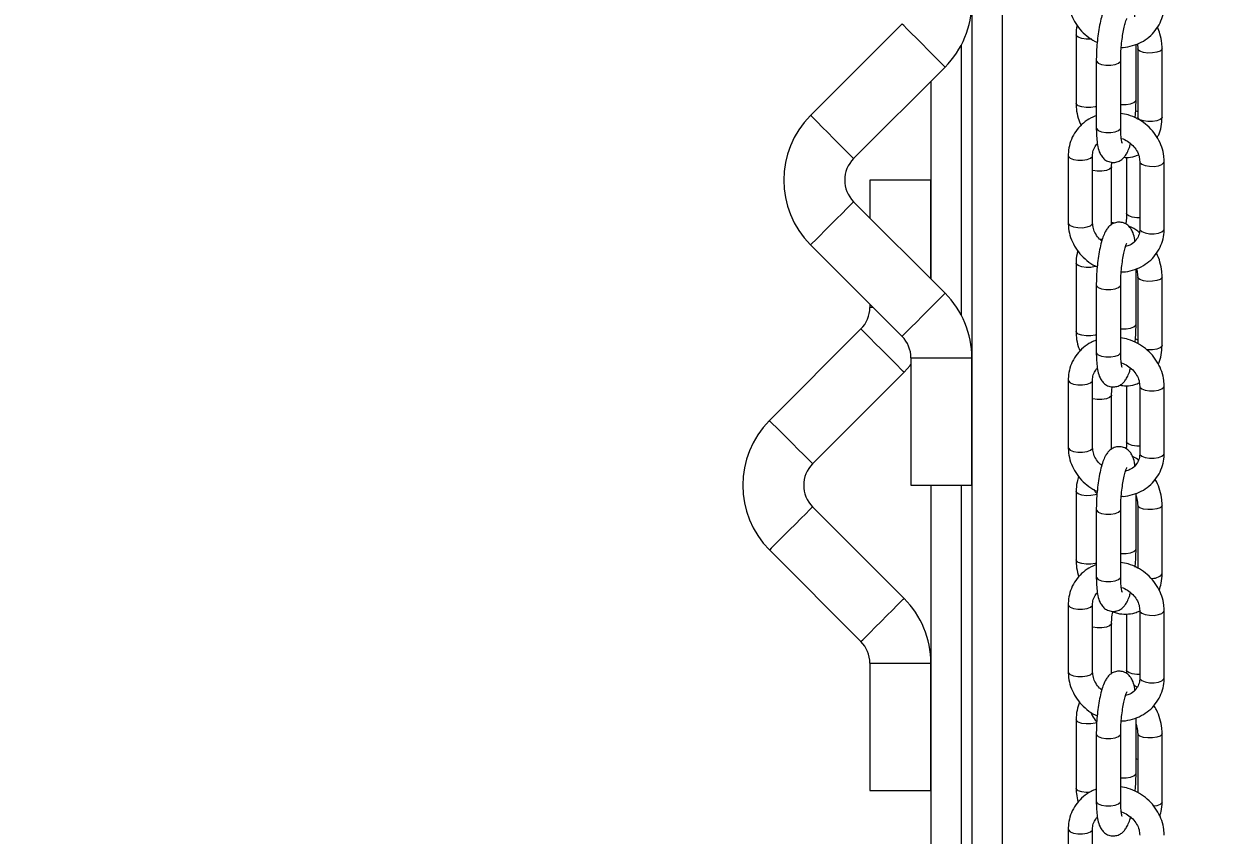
# Model space of a CAD drawing. Header units: millimetres. Extents: x -9110 to 8278, y -6387 to 5914.
# Drawn here: x -2328.6 to -2133, y -53.4 to 79.6 of the extents above; entities that cross this region are included whole.
import ezdxf

# ---------------------------------------------------------------- set-up
doc = ezdxf.new("R2010")
doc.units = ezdxf.units.MM
for name, color, linetype in [('DIKOM_ОБЪЕКТ', 7, 'Continuous'), ('DIKOM_РАЗМЕР_ЗОНА', 7, 'Continuous'), ('DIKOM_РАЗМЕР_ОБЪЕКТА', 7, 'Continuous')]:
    doc.layers.add(name, color=color, linetype=linetype)
doc.styles.add('style1', font='arial.ttf', dxfattribs={"width": 0.8})
doc.dimstyles.new('1-50', dxfattribs={"dimtxt": 300, "dimasz": 200, "dimexe": 100, "dimexo": 0, "dimgap": 100, "dimtad": 1, "dimtxsty": 'style1', "dimcen": 200, "dimclrd": 7, "dimclre": 7, "dimclrt": 7, "dimadec": 1, "dimazin": 2, "dimtfac": 1, "dimtmove": 0, "dimatfit": 2, "dimfxl": 0, "dimlwd": 25, "dimlwe": 18, "dimarcsym": 0})

# ---------------------------------------------------------------- blocks, each defined once
blk = doc.blocks.new('*D9')
at = {"layer": 'Defpoints', "color": 0, "transparency": 16777216}
for p in [(-2194.75, 3914.39), (-7206.95, -3406.45), (-367.75, -3406.45)]:
    blk.add_point(p, dxfattribs=at)
at = {"layer": 'DIKOM_РАЗМЕР_ОБЪЕКТА', "color": 7, "lineweight": 18, "transparency": 16777216}
for p, q in [((-2194.75, 3914.39), (-7306.95, 3914.39)), ((-367.75, -3406.45), (-7306.95, -3406.45))]:
    blk.add_line(p, q, dxfattribs=at)
at = {"layer": 'DIKOM_РАЗМЕР_ОБЪЕКТА', "color": 7, "lineweight": 25, "transparency": 16777216}
blk.add_line((-7206.95, 3714.39), (-7206.95, -3206.45), dxfattribs=at)
at = {"layer": 'DIKOM_РАЗМЕР_ОБЪЕКТА', "color": 7, "transparency": 16777216}
for points in [[(-7240.28, 3714.39), (-7173.61, 3714.39), (-7206.95, 3914.39)], [(-7240.28, -3206.45), (-7173.61, -3206.45), (-7206.95, -3406.45)]]:
    blk.add_solid(points, dxfattribs=at)
at = {"layer": 'DIKOM_РАЗМЕР_ОБЪЕКТА', "color": 7, "transparency": 16777216, "insert": (-7460.22, 292.26), "char_height": 300, "attachment_point": 5, "rotation": 90, "style": 'style1'}
blk.add_mtext('7300', dxfattribs=at)
blk = doc.blocks.new('*D10')
at = {"layer": 'Defpoints', "color": 0, "transparency": 16777216}
for p in [(-3851.31, 5914.39), (-8660.16, -5406.45), (-497.85, -5406.45)]:
    blk.add_point(p, dxfattribs=at)
at = {"layer": 'DIKOM_РАЗМЕР_ЗОНА', "color": 7, "lineweight": 18, "transparency": 16777216}
for p, q in [((-3851.31, 5914.39), (-8760.16, 5914.39)), ((-497.85, -5406.45), (-8760.16, -5406.45))]:
    blk.add_line(p, q, dxfattribs=at)
at = {"layer": 'DIKOM_РАЗМЕР_ЗОНА', "color": 7, "lineweight": 25, "transparency": 16777216}
blk.add_line((-8660.16, 5714.39), (-8660.16, -5206.45), dxfattribs=at)
at = {"layer": 'DIKOM_РАЗМЕР_ЗОНА', "color": 7, "transparency": 16777216}
for points in [[(-8693.49, 5714.39), (-8626.83, 5714.39), (-8660.16, 5914.39)], [(-8693.49, -5206.45), (-8626.83, -5206.45), (-8660.16, -5406.45)]]:
    blk.add_solid(points, dxfattribs=at)
at = {"layer": 'DIKOM_РАЗМЕР_ЗОНА', "color": 7, "transparency": 16777216, "insert": (-8913.43, 268.46), "char_height": 300, "attachment_point": 5, "rotation": 90, "style": 'style1'}
blk.add_mtext('11300', dxfattribs=at)
blk = doc.blocks.new('*D11')
at = {"layer": 'Defpoints', "color": 0, "transparency": 16777216}
for p in [(-6509.94, 303.97), (6278.2, -1263.03), (6278.2, -4309.96)]:
    blk.add_point(p, dxfattribs=at)
at = {"layer": 'DIKOM_РАЗМЕР_ОБЪЕКТА', "color": 7, "lineweight": 18, "transparency": 16777216}
for p, q in [((-6509.94, 303.97), (-6509.94, -4409.96)), ((6278.2, -1263.03), (6278.2, -4409.96))]:
    blk.add_line(p, q, dxfattribs=at)
at = {"layer": 'DIKOM_РАЗМЕР_ОБЪЕКТА', "color": 7, "lineweight": 25, "transparency": 16777216}
blk.add_line((-6309.94, -4309.96), (6078.2, -4309.96), dxfattribs=at)
at = {"layer": 'DIKOM_РАЗМЕР_ОБЪЕКТА', "color": 7, "transparency": 16777216}
for points in [[(-6309.94, -4276.63), (-6309.94, -4343.29), (-6509.94, -4309.96)], [(6078.2, -4276.63), (6078.2, -4343.29), (6278.2, -4309.96)]]:
    blk.add_solid(points, dxfattribs=at)
at = {"layer": 'DIKOM_РАЗМЕР_ОБЪЕКТА', "color": 7, "transparency": 16777216, "insert": (-27.26, -4056.79), "char_height": 300, "attachment_point": 5, "style": 'style1'}
blk.add_mtext('12800', dxfattribs=at)

msp = doc.modelspace()

# ---------------------------------------------------------------- linework, layer by layer
at = {"layer": 'DIKOM_ОБЪЕКТ', "color": 7, "linetype": 'Continuous', "lineweight": 15}
for p, q in [((-2173.084, 1853.969), (-2173.084, -1346.032)), ((-2168.084, -1346.032), (-2168.084, 1853.969)), ((-2184.554, 79.575), (-2199.554, 64.575)), ((-2156.001, 77.783), (-2156.001, 66.559)), ((-2174.816, 31.813), (-2174.816, 76.124)), ((-2146.167, 67.154), (-2146.167, 76.23)), ((-2145.895, 75.493), (-2145.895, 64.269)), ((-2141.895, 64.269), (-2141.895, 75.493)), ((-2192.483, 57.504), (-2177.483, 72.504)), ((-2152.689, 73.583), (-2152.689, 62.547)), ((-2148.688, 62.547), (-2148.688, 73.583)), ((-2179.816, 70.171), (-2179.816, 37.766)), ((-2145.895, 65.137), (-2146.234, 65.332)), ((-2157.294, 57.988), (-2157.294, 46.952)), ((-2153.294, 46.952), (-2153.294, 57.988)), ((-2147.712, 57.699), (-2147.712, 48.496)), ((-2145.562, 56.998), (-2145.562, 45.962)), ((-2141.562, 45.962), (-2141.562, 56.998)), ((-2150.183, 46.683), (-2150.183, 56.144)), ((-2189.822, 53.968), (-2189.822, 47.772)), ((-2179.822, 53.968), (-2189.822, 53.968)), ((-2179.822, 37.772), (-2179.822, 53.968)), ((-2177.483, 35.433), (-2192.483, 50.433)), ((-2153.339, 46.787), (-2153.294, 46.952)), ((-2199.554, 43.362), (-2184.554, 28.362)), ((-2156.001, 40.371), (-2156.001, 29.147)), ((-2146.167, 30.367), (-2146.167, 39.443)), ((-2145.895, 38.081), (-2145.895, 27.194)), ((-2141.895, 26.857), (-2141.895, 38.081)), ((-2152.689, 36.796), (-2152.689, 25.76)), ((-2148.688, 25.76), (-2148.688, 36.796)), ((-2189.822, 33.629), (-2189.822, 33.111)), ((-2189.303, 33.111), (-2189.822, 33.111)), ((-2191.286, 29.575), (-2206.286, 14.575)), ((-2145.895, 27.725), (-2146.27, 27.941)), ((-2183.089, 24.826), (-2183.089, 3.968)), ((-2183.089, 24.826), (-2173.09, 24.826)), ((-2173.09, 3.968), (-2173.09, 24.826)), ((-2199.215, 7.504), (-2184.215, 22.504)), ((-2157.294, 21.201), (-2157.294, 10.165)), ((-2153.294, 10.165), (-2153.294, 21.201)), ((-2147.712, 20.287), (-2147.712, 11.084)), ((-2145.562, 20.211), (-2145.562, 9.175)), ((-2141.562, 9.175), (-2141.562, 20.211)), ((-2150.183, 9.896), (-2150.183, 18.732)), ((-2153.339, 10), (-2153.294, 10.165)), ((-2183.089, 3.968), (-2173.09, 3.968)), ((-2179.816, 3.968), (-2179.816, -396.52)), ((-2174.816, -1746.032), (-2174.816, 3.968)), ((-2156.001, 2.959), (-2156.001, -8.265)), ((-2146.167, -6.42), (-2146.167, 2.657)), ((-2184.215, -14.567), (-2199.215, 0.433)), ((-2152.689, 0.009), (-2152.689, -11.027)), ((-2148.688, -11.027), (-2148.688, 0.009)), ((-2145.895, 0.669), (-2145.895, -9.593)), ((-2141.895, -10.554), (-2141.895, 0.669)), ((-2206.286, -6.638), (-2191.286, -21.638)), ((-2157.294, -15.585), (-2157.294, -26.621)), ((-2153.294, -26.621), (-2153.294, -15.585)), ((-2147.712, -17.125), (-2147.712, -26.328)), ((-2145.562, -16.575), (-2145.562, -27.611)), ((-2141.562, -27.611), (-2141.562, -16.575)), ((-2150.183, -26.89), (-2150.183, -18.68)), ((-2189.822, -25.174), (-2189.822, -46.032)), ((-2189.822, -25.174), (-2179.822, -25.174)), ((-2179.822, -46.032), (-2179.822, -25.174)), ((-2153.339, -26.786), (-2153.294, -26.621)), ((-2147.712, -26.328), (-2147.731, -26.861)), ((-2146.012, -29.132), (-2146.493, -28.864)), ((-2156.001, -34.453), (-2156.001, -45.677)), ((-2146.167, -43.206), (-2146.167, -34.13)), ((-2152.689, -36.777), (-2152.689, -47.813)), ((-2148.688, -47.813), (-2148.688, -36.777)), ((-2145.895, -36.743), (-2145.895, -46.379)), ((-2141.895, -47.966), (-2141.895, -36.743)), ((-2145.895, -40.986), (-2146.167, -40.876)), ((-2189.822, -46.032), (-2179.822, -46.032)), ((-2157.294, -52.372), (-2157.294, -63.408)), ((-2153.294, -63.408), (-2153.294, -52.372))]:
    msp.add_line(p, q, dxfattribs=at)
at = {"layer": 'DIKOM_ОБЪЕКТ', "color": 7, "linetype": 'Continuous', "lineweight": 15, "flags": 128}
for points in [[(-2177.483, 72.504), (-2177.614, 72.635), (-2177.998, 73.019), (-2178.605, 73.626), (-2179.392, 74.413), (-2180.299, 75.32), (-2181.26, 76.281), (-2182.203, 77.224), (-2183.057, 78.078), (-2183.761, 78.782), (-2184.262, 79.282), (-2184.521, 79.542), (-2184.554, 79.575)], [(-2153.486, 77.099), (-2153.572, 77.091), (-2154.352, 77.086), (-2155.079, 77.187), (-2155.642, 77.378), (-2155.954, 77.631), (-2156.001, 77.782)], [(-2141.895, 75.493), (-2141.926, 75.369), (-2142.21, 75.111), (-2142.751, 74.912), (-2143.466, 74.802), (-2144.246, 74.796), (-2144.973, 74.897), (-2145.536, 75.088), (-2145.848, 75.341), (-2145.895, 75.489)], [(-2152.689, 73.583), (-2152.656, 73.441), (-2152.368, 73.156), (-2151.825, 72.936), (-2151.109, 72.815)], [(-2151.109, 72.815), (-2150.328, 72.81), (-2149.603, 72.923), (-2149.043, 73.136), (-2148.733, 73.418), (-2148.688, 73.584)], [(-2152.689, 66.025), (-2152.857, 65.978), (-2153.572, 65.868), (-2154.352, 65.862), (-2155.079, 65.963), (-2155.642, 66.154), (-2155.954, 66.407), (-2156.001, 66.559)], [(-2148.688, 66.396), (-2148.588, 66.386), (-2147.807, 66.381), (-2147.082, 66.494), (-2146.522, 66.708), (-2146.212, 66.989), (-2146.167, 67.154)], [(-2192.483, 57.504), (-2192.516, 57.537), (-2192.776, 57.797), (-2193.276, 58.297), (-2193.98, 59.001), (-2194.834, 59.856), (-2195.777, 60.798), (-2196.738, 61.759), (-2197.645, 62.666), (-2198.432, 63.453), (-2199.039, 64.06), (-2199.423, 64.444), (-2199.554, 64.575), (-2199.554, 64.575)], [(-2144.973, 63.673), (-2145.536, 63.865), (-2145.848, 64.118), (-2145.895, 64.269)], [(-2141.895, 64.269), (-2141.926, 64.145), (-2142.21, 63.888), (-2142.751, 63.689), (-2143.466, 63.578), (-2144.246, 63.573), (-2144.973, 63.673)], [(-2152.689, 62.547), (-2152.656, 62.405), (-2152.368, 62.12), (-2151.825, 61.9), (-2151.109, 61.779), (-2150.328, 61.774), (-2149.603, 61.887), (-2149.043, 62.1), (-2148.733, 62.382), (-2148.688, 62.547)], [(-2157.294, 57.988), (-2157.262, 57.847), (-2156.974, 57.562), (-2156.43, 57.342), (-2155.714, 57.22), (-2154.934, 57.215), (-2154.209, 57.328), (-2153.649, 57.542), (-2153.339, 57.823), (-2153.294, 57.978)], [(-2145.562, 56.992), (-2145.529, 56.857), (-2145.242, 56.572), (-2144.698, 56.352), (-2143.982, 56.23), (-2143.202, 56.225), (-2142.476, 56.338), (-2141.916, 56.552), (-2141.607, 56.833), (-2141.562, 56.998)], [(-2150.183, 56.143), (-2150.214, 56.019), (-2150.499, 55.762), (-2151.039, 55.563), (-2151.755, 55.452), (-2152.535, 55.447), (-2153.261, 55.548), (-2153.294, 55.555)], [(-2192.483, 50.433), (-2192.614, 50.302), (-2192.998, 49.918), (-2193.606, 49.311), (-2194.392, 48.524), (-2195.299, 47.617), (-2196.26, 46.656), (-2197.202, 45.713), (-2198.057, 44.858), (-2198.761, 44.155), (-2199.261, 43.655), (-2199.521, 43.395), (-2199.554, 43.362)], [(-2157.294, 46.952), (-2157.262, 46.81), (-2156.974, 46.526), (-2156.43, 46.306), (-2155.714, 46.184), (-2154.934, 46.179), (-2154.209, 46.292), (-2153.649, 46.506), (-2153.339, 46.787)], [(-2145.562, 47.791), (-2146.064, 47.8), (-2146.791, 47.9), (-2147.353, 48.092), (-2147.666, 48.345), (-2147.712, 48.497)], [(-2145.562, 45.962), (-2145.529, 45.82), (-2145.242, 45.536), (-2144.698, 45.316), (-2143.982, 45.194), (-2143.202, 45.189), (-2142.476, 45.302), (-2141.916, 45.516), (-2141.607, 45.797), (-2141.562, 45.962)], [(-2151.7, 44.233), (-2151.755, 44.229), (-2152.045, 44.214)], [(-2152.684, 39.838), (-2152.857, 39.79), (-2153.572, 39.679), (-2154.352, 39.674), (-2155.079, 39.775), (-2155.642, 39.966), (-2155.954, 40.219), (-2156.001, 40.371)], [(-2141.895, 38.081), (-2141.926, 37.957), (-2142.21, 37.699), (-2142.751, 37.5), (-2143.466, 37.39), (-2144.246, 37.384), (-2144.973, 37.485), (-2145.536, 37.676), (-2145.848, 37.929), (-2145.895, 38.077)], [(-2184.554, 28.362), (-2184.521, 28.395), (-2184.262, 28.655), (-2183.761, 29.155), (-2183.057, 29.858), (-2182.203, 30.713), (-2181.26, 31.656), (-2180.299, 32.617), (-2179.392, 33.524), (-2178.605, 34.311), (-2177.998, 34.918), (-2177.614, 35.302), (-2177.483, 35.433)], [(-2152.689, 36.796), (-2152.656, 36.655), (-2152.368, 36.37), (-2151.825, 36.15), (-2151.109, 36.028)], [(-2151.109, 36.028), (-2150.328, 36.023), (-2149.603, 36.136), (-2149.043, 36.35), (-2148.733, 36.631), (-2148.688, 36.797)], [(-2184.215, 22.504), (-2184.346, 22.635), (-2184.73, 23.019), (-2185.338, 23.626), (-2186.124, 24.413), (-2187.031, 25.32), (-2187.992, 26.281), (-2188.935, 27.223), (-2189.789, 28.078), (-2190.493, 28.782), (-2190.993, 29.282), (-2191.253, 29.542), (-2191.286, 29.575)], [(-2148.688, 29.609), (-2148.588, 29.599), (-2147.807, 29.595), (-2147.082, 29.708), (-2146.522, 29.921), (-2146.212, 30.202), (-2146.167, 30.367)], [(-2152.689, 28.613), (-2152.857, 28.566), (-2153.572, 28.456), (-2154.352, 28.45), (-2155.079, 28.551), (-2155.642, 28.742), (-2155.954, 28.995), (-2156.001, 29.147)], [(-2152.689, 25.76), (-2152.656, 25.619), (-2152.368, 25.334), (-2151.825, 25.114), (-2151.109, 24.992), (-2150.328, 24.987), (-2149.603, 25.1), (-2149.043, 25.314), (-2148.733, 25.595), (-2148.688, 25.76)], [(-2141.895, 26.857), (-2141.926, 26.733), (-2142.21, 26.476), (-2142.751, 26.277), (-2143.466, 26.166), (-2144.246, 26.161), (-2144.441, 26.177)], [(-2184.215, 22.504), (-2183.227, 23.595), (-2183.089, 23.764)], [(-2157.294, 21.201), (-2157.262, 21.06), (-2156.974, 20.775), (-2156.43, 20.555), (-2155.714, 20.433), (-2154.934, 20.429), (-2154.209, 20.542), (-2153.649, 20.755), (-2153.339, 21.036), (-2153.294, 21.191)], [(-2145.562, 20.205), (-2145.529, 20.07), (-2145.242, 19.785), (-2144.698, 19.565), (-2143.982, 19.443), (-2143.202, 19.439), (-2142.476, 19.552), (-2141.916, 19.765), (-2141.607, 20.046), (-2141.562, 20.211)], [(-2150.183, 18.731), (-2150.214, 18.607), (-2150.499, 18.35), (-2151.039, 18.151), (-2151.755, 18.04), (-2152.535, 18.035), (-2153.261, 18.136), (-2153.294, 18.143)], [(-2199.215, 7.504), (-2199.248, 7.537), (-2199.508, 7.797), (-2200.008, 8.297), (-2200.712, 9.001), (-2201.567, 9.856), (-2202.51, 10.798), (-2203.47, 11.759), (-2204.377, 12.666), (-2205.164, 13.453), (-2205.772, 14.06), (-2206.155, 14.444), (-2206.286, 14.575), (-2206.286, 14.575)], [(-2157.294, 10.165), (-2157.262, 10.024), (-2156.974, 9.739), (-2156.43, 9.519), (-2155.714, 9.397), (-2154.934, 9.393), (-2154.209, 9.506), (-2153.649, 9.719), (-2153.339, 10)], [(-2145.562, 10.379), (-2146.064, 10.388), (-2146.791, 10.488), (-2147.353, 10.68), (-2147.666, 10.933), (-2147.712, 11.085)], [(-2145.562, 9.175), (-2145.529, 9.034), (-2145.242, 8.749), (-2144.698, 8.529), (-2143.982, 8.407), (-2143.202, 8.403), (-2142.476, 8.516), (-2141.916, 8.729), (-2141.607, 9.01), (-2141.562, 9.175)], [(-2152.554, 2.47), (-2152.857, 2.378), (-2153.572, 2.267), (-2154.352, 2.262), (-2155.079, 2.363), (-2155.642, 2.554), (-2155.954, 2.807), (-2156.001, 2.959)], [(-2199.215, 0.433), (-2199.346, 0.302), (-2199.73, -0.082), (-2200.338, -0.689), (-2201.124, -1.476), (-2202.031, -2.383), (-2202.992, -3.344), (-2203.935, -4.287), (-2204.789, -5.142), (-2205.493, -5.845), (-2205.993, -6.345), (-2206.253, -6.605), (-2206.286, -6.638)], [(-2152.689, 0.01), (-2152.656, -0.132), (-2152.368, -0.417), (-2151.825, -0.637), (-2151.109, -0.759)], [(-2151.109, -0.759), (-2150.328, -0.763), (-2149.603, -0.65), (-2149.043, -0.437), (-2148.733, -0.156), (-2148.688, 0.011)], [(-2141.895, 0.669), (-2141.926, 0.545), (-2142.21, 0.287), (-2142.751, 0.088), (-2143.466, -0.022), (-2144.246, -0.028), (-2144.973, 0.073), (-2145.536, 0.264), (-2145.848, 0.517), (-2145.895, 0.665)], [(-2148.688, -7.178), (-2148.588, -7.187), (-2147.807, -7.192), (-2147.082, -7.079), (-2146.522, -6.866), (-2146.212, -6.585), (-2146.167, -6.42)], [(-2152.689, -8.799), (-2152.857, -8.846), (-2153.572, -8.956), (-2154.352, -8.962), (-2155.079, -8.861), (-2155.642, -8.67), (-2155.954, -8.417), (-2156.001, -8.265)], [(-2152.689, -11.027), (-2152.656, -11.168), (-2152.368, -11.453), (-2151.825, -11.673), (-2151.109, -11.795), (-2150.328, -11.799), (-2149.603, -11.686), (-2149.043, -11.473), (-2148.733, -11.192), (-2148.688, -11.027)], [(-2191.286, -21.638), (-2191.253, -21.605), (-2190.993, -21.345), (-2190.493, -20.845), (-2189.789, -20.142), (-2188.935, -19.287), (-2187.992, -18.344), (-2187.031, -17.383), (-2186.124, -16.476), (-2185.338, -15.689), (-2184.73, -15.082), (-2184.346, -14.698), (-2184.215, -14.567)], [(-2157.294, -15.586), (-2157.262, -15.727), (-2156.974, -16.012), (-2156.43, -16.232), (-2155.714, -16.353), (-2154.934, -16.358), (-2154.209, -16.245), (-2153.649, -16.032), (-2153.339, -15.75), (-2153.294, -15.595)], [(-2145.562, -16.582), (-2145.529, -16.717), (-2145.242, -17.002), (-2144.698, -17.222), (-2143.982, -17.343), (-2143.202, -17.348), (-2142.476, -17.235), (-2141.916, -17.022), (-2141.607, -16.74), (-2141.562, -16.576)], [(-2150.183, -18.681), (-2150.214, -18.805), (-2150.499, -19.062), (-2151.039, -19.261), (-2151.755, -19.371), (-2152.535, -19.377), (-2153.261, -19.276), (-2153.294, -19.269)], [(-2157.294, -26.621), (-2157.262, -26.763), (-2156.974, -27.048), (-2156.43, -27.268), (-2155.714, -27.389), (-2154.934, -27.394), (-2154.209, -27.281), (-2153.649, -27.068), (-2153.339, -26.786)], [(-2145.562, -27.033), (-2146.064, -27.024), (-2146.791, -26.924), (-2147.353, -26.732), (-2147.666, -26.479), (-2147.712, -26.327)], [(-2145.562, -27.611), (-2145.529, -27.753), (-2145.242, -28.038), (-2144.698, -28.258), (-2143.982, -28.379), (-2143.202, -28.384), (-2142.476, -28.271), (-2141.916, -28.058), (-2141.607, -27.776), (-2141.562, -27.611)], [(-2152.594, -34.956), (-2152.857, -35.034), (-2153.572, -35.145), (-2154.352, -35.15), (-2155.079, -35.049), (-2155.642, -34.858), (-2155.954, -34.605), (-2156.001, -34.453)], [(-2152.689, -36.777), (-2152.656, -36.919), (-2152.368, -37.204), (-2151.825, -37.424), (-2151.109, -37.545)], [(-2151.109, -37.545), (-2150.328, -37.55), (-2149.603, -37.437), (-2149.043, -37.224), (-2148.733, -36.942), (-2148.688, -36.776)], [(-2141.895, -36.743), (-2141.926, -36.867), (-2142.21, -37.124), (-2142.751, -37.324), (-2143.466, -37.434), (-2144.246, -37.44), (-2144.973, -37.339), (-2145.536, -37.148), (-2145.848, -36.894), (-2145.895, -36.747)], [(-2148.688, -43.964), (-2148.588, -43.974), (-2147.807, -43.979), (-2147.082, -43.866), (-2146.522, -43.652), (-2146.212, -43.371), (-2146.167, -43.206)], [(-2153.817, -46.382), (-2154.352, -46.374), (-2155.079, -46.273), (-2155.642, -46.081), (-2155.954, -45.828), (-2156.001, -45.677)], [(-2152.689, -47.813), (-2152.656, -47.955), (-2152.368, -48.24), (-2151.825, -48.46), (-2151.109, -48.581), (-2150.328, -48.586), (-2149.603, -48.473), (-2149.043, -48.26), (-2148.733, -47.978), (-2148.688, -47.813)], [(-2141.895, -47.966), (-2141.926, -48.091), (-2142.21, -48.348), (-2142.751, -48.547), (-2143.256, -48.637)], [(-2157.294, -52.372), (-2157.262, -52.514), (-2156.974, -52.798), (-2156.43, -53.018), (-2155.714, -53.14), (-2154.934, -53.145), (-2154.209, -53.032), (-2153.649, -52.818), (-2153.339, -52.537), (-2153.294, -52.382)]]:
    msp.add_lwpolyline(points, dxfattribs=at)
at = {"layer": 'DIKOM_ОБЪЕКТ', "color": 7, "linetype": 'Continuous', "lineweight": 15}
for centre, radius, start, end in [((-2188.09, 83.111), 15, 315, 0), ((-2188.947, 53.968), 15, 135, 225), ((-2188.947, 53.968), 5, 135, 225), ((-2188.09, 24.826), 15, 0, 45), ((-2194.822, 33.111), 5, 315, 0), ((-2188.09, 24.826), 5, 0, 45), ((-2195.68, 3.968), 15, 135, 225), ((-2195.68, 3.968), 5, 135, 225), ((-2143.442, -9.288), 2, 260.61281, 320.70051), ((-2194.822, -25.174), 15, 0, 45), ((-2194.822, -25.174), 5, 0, 45)]:
    msp.add_arc(centre, radius, start, end, dxfattribs=at)
for points, knots in [([(-2157.294, 83.739), (-2157.282, 83.433), (-2157.252, 82.629), (-2156.942, 81.337), (-2156.308, 79.933), (-2155.403, 78.648), (-2154.25, 77.562), (-2153.269, 76.855), (-2152.654, 76.608), (-2152.532, 76.559)], [0, 0, 0, 0, 0.1034848, 0.2724572, 0.4422005, 0.6130313, 0.7848842, 0.95756, 1, 1, 1, 1]), ([(-2146.344, 80.752), (-2146.369, 80.931), (-2146.451, 81.544), (-2146.669, 82.23), (-2147.104, 82.984), (-2147.659, 83.51), (-2148.379, 83.843), (-2149.186, 83.9), (-2149.918, 83.683), (-2150.487, 83.298), (-2150.914, 82.824), (-2151.28, 82.223), (-2151.611, 81.428), (-2151.933, 80.34), (-2152.212, 79.034), (-2152.433, 77.596), (-2152.589, 76.123), (-2152.674, 74.762), (-2152.684, 73.941), (-2152.689, 73.583)], [0, 0, 0, 0, 0.0370188, 0.1265197, 0.1778367, 0.2220533, 0.266981, 0.3125469, 0.3565682, 0.3970929, 0.4395317, 0.4901021, 0.561093, 0.6378549, 0.7180021, 0.7939646, 0.8684703, 0.9426333, 1, 1, 1, 1]), ([(-2148.592, 75.734), (-2148.486, 75.731), (-2147.853, 75.709), (-2146.721, 75.969), (-2145.281, 76.522), (-2144.013, 77.375), (-2142.968, 78.455), (-2142.187, 79.723), (-2141.705, 81.102), (-2141.567, 82.134), (-2141.563, 82.677), (-2141.562, 82.749)], [0, 0, 0, 0, 0.0279983, 0.1673507, 0.3061418, 0.4440204, 0.5808302, 0.7166279, 0.8517659, 0.9805605, 1, 1, 1, 1]), ([(-2148.688, 73.583), (-2148.687, 73.789), (-2148.682, 74.387), (-2148.627, 75.458), (-2148.507, 76.743), (-2148.334, 77.968), (-2148.127, 79.039), (-2147.911, 79.842), (-2147.756, 80.295), (-2147.65, 80.479), (-2147.674, 80.447), (-2147.677, 80.442)], [0, 0, 0, 0, 0.0748848, 0.2172132, 0.3608639, 0.504573, 0.6463723, 0.7839279, 0.8937965, 0.9849873, 1, 1, 1, 1]), ([(-2155.84, 79.356), (-2155.843, 79.343), (-2155.996, 78.852), (-2155.999, 78.31), (-2156.001, 77.783)], [0, 0, 0, 0, 0.0251567, 1, 1, 1, 1]), ([(-2141.895, 75.493), (-2141.905, 75.789), (-2141.932, 76.596), (-2142.158, 77.808), (-2142.516, 78.668), (-2142.67, 79.04)], [0, 0, 0, 0, 0.2477568, 0.6753409, 1, 1, 1, 1]), ([(-2145.989, 76.301), (-2145.967, 76.216), (-2145.895, 75.937), (-2145.895, 75.675), (-2145.895, 75.493)], [0, 0, 0, 0, 0.3082996, 1, 1, 1, 1]), ([(-2156.001, 66.559), (-2155.991, 66.263), (-2155.963, 65.456), (-2155.73, 64.214), (-2155.359, 63.325), (-2155.192, 62.925)], [0, 0, 0, 0, 0.2416773, 0.6587497, 1, 1, 1, 1]), ([(-2146.324, 64.177), (-2146.308, 64.324), (-2146.238, 64.952), (-2146.184, 65.976), (-2146.172, 66.796), (-2146.167, 67.154)], [0, 0, 0, 0, 0.1462618, 0.6276579, 1, 1, 1, 1]), ([(-2141.562, 56.998), (-2141.574, 57.303), (-2141.604, 58.107), (-2141.914, 59.399), (-2142.547, 60.805), (-2143.455, 62.084), (-2144.6, 63.19), (-2145.942, 64.064), (-2147.324, 64.671), (-2148.268, 64.837), (-2148.688, 64.911)], [0, 0, 0, 0, 0.0814882, 0.214544, 0.3482067, 0.4827259, 0.61805, 0.7540191, 0.8904637, 1, 1, 1, 1]), ([(-2152.689, 64.507), (-2152.981, 64.401), (-2153.755, 64.121), (-2154.839, 63.355), (-2155.889, 62.284), (-2156.669, 61.013), (-2157.151, 59.635), (-2157.289, 58.602), (-2157.293, 58.059), (-2157.294, 57.988)], [0, 0, 0, 0, 0.1076125, 0.2849413, 0.4608954, 0.6355427, 0.8093527, 0.974992, 1, 1, 1, 1]), ([(-2142.702, 60.937), (-2142.617, 61.083), (-2142.3, 61.628), (-2141.988, 62.754), (-2141.926, 63.754), (-2141.895, 64.269)], [0, 0, 0, 0, 0.1501911, 0.5616219, 1, 1, 1, 1]), ([(-2152.689, 62.547), (-2152.687, 62.311), (-2152.681, 61.613), (-2152.613, 60.541), (-2152.443, 59.382), (-2152.19, 58.503), (-2151.751, 57.753), (-2151.198, 57.226), (-2150.477, 56.893), (-2149.67, 56.836), (-2148.938, 57.053), (-2148.369, 57.439), (-2147.942, 57.912), (-2147.578, 58.517), (-2147.295, 59.162), (-2147.137, 59.726), (-2147.076, 59.941)], [0, 0, 0, 0, 0.0511966, 0.1511696, 0.2551527, 0.3725122, 0.4398048, 0.4978009, 0.5566988, 0.6164476, 0.6741869, 0.727307, 0.7829554, 0.8492532, 0.942352, 1, 1, 1, 1]), ([(-2148.46, 60.054), (-2148.459, 60.053), (-2148.444, 60.024), (-2148.498, 60.156), (-2148.563, 60.491), (-2148.644, 61.133), (-2148.683, 61.858), (-2148.687, 62.374), (-2148.688, 62.547)], [0, 0, 0, 0, 0.0094169, 0.1656497, 0.365126, 0.6008854, 0.8659369, 1, 1, 1, 1]), ([(-2148.596, 60.811), (-2148.584, 60.808), (-2148.217, 60.735), (-2147.539, 60.35), (-2146.673, 59.677), (-2146.03, 58.818), (-2145.632, 57.896), (-2145.585, 57.293), (-2145.562, 56.998)], [0, 0, 0, 0, 0.0071441, 0.2083802, 0.4083873, 0.608042, 0.8083676, 1, 1, 1, 1]), ([(-2153.294, 57.988), (-2153.289, 58.122), (-2153.27, 58.576), (-2153.068, 59.289), (-2152.694, 59.756), (-2152.512, 59.985)], [0, 0, 0, 0, 0.1765918, 0.5979263, 1, 1, 1, 1]), ([(-2150.183, 56.144), (-2150.183, 56.324), (-2150.184, 56.574), (-2150.146, 56.842), (-2150.135, 56.917)], [0, 0, 0, 0, 0.7214676, 1, 1, 1, 1]), ([(-2148.142, 57.721), (-2148.022, 57.708), (-2147.426, 57.644), (-2146.608, 57.772), (-2145.982, 58.042), (-2145.784, 58.126)], [0, 0, 0, 0, 0.1472246, 0.7311849, 1, 1, 1, 1]), ([(-2157.294, 46.952), (-2157.282, 46.647), (-2157.252, 45.843), (-2156.942, 44.551), (-2156.308, 43.146), (-2155.403, 41.862), (-2154.25, 40.775), (-2153.269, 40.068), (-2152.654, 39.821), (-2152.532, 39.773)], [0, 0, 0, 0, 0.1034846, 0.2724628, 0.4422057, 0.613031, 0.7848882, 0.95756, 1, 1, 1, 1]), ([(-2151.78, 44.008), (-2151.906, 44.104), (-2152.324, 44.42), (-2152.82, 45.137), (-2153.226, 46.053), (-2153.272, 46.657), (-2153.294, 46.952)], [0, 0, 0, 0, 0.127462, 0.4219095, 0.717372, 1, 1, 1, 1]), ([(-2146.344, 43.965), (-2146.369, 44.144), (-2146.451, 44.757), (-2146.669, 45.443), (-2147.104, 46.197), (-2147.659, 46.724), (-2148.379, 47.057), (-2149.186, 47.113), (-2149.918, 46.897), (-2150.487, 46.511), (-2150.914, 46.037), (-2151.28, 45.436), (-2151.611, 44.641), (-2151.933, 43.554), (-2152.212, 42.248), (-2152.433, 40.81), (-2152.589, 39.337), (-2152.674, 37.975), (-2152.684, 37.154), (-2152.689, 36.796)], [0, 0, 0, 0, 0.0370188, 0.1265215, 0.1778385, 0.222055, 0.2669826, 0.3125484, 0.3565688, 0.3970936, 0.4395339, 0.4901025, 0.5610934, 0.6378552, 0.7180024, 0.7939648, 0.8684704, 0.9426334, 1, 1, 1, 1]), ([(-2149.715, 46.915), (-2149.849, 46.94), (-2150.007, 46.97), (-2150.16, 46.945), (-2150.183, 46.941)], [0, 0, 0, 0, 0.8498363, 1, 1, 1, 1]), ([(-2147.712, 48.496), (-2147.717, 48.315), (-2147.731, 47.782), (-2147.785, 47.184), (-2147.883, 46.798), (-2147.886, 46.783)], [0, 0, 0, 0, 0.3317058, 0.9737769, 1, 1, 1, 1]), ([(-2148.592, 38.947), (-2148.486, 38.944), (-2147.853, 38.922), (-2146.721, 39.183), (-2145.281, 39.736), (-2144.013, 40.588), (-2142.968, 41.668), (-2142.187, 42.936), (-2141.705, 44.315), (-2141.567, 45.348), (-2141.563, 45.891), (-2141.562, 45.962)], [0, 0, 0, 0, 0.0279984, 0.1673602, 0.3061406, 0.4440194, 0.5808294, 0.7166274, 0.8517657, 0.9805604, 1, 1, 1, 1]), ([(-2145.562, 45.962), (-2145.567, 45.828), (-2145.585, 45.374), (-2145.807, 44.647), (-2146.345, 43.883), (-2147.054, 43.319), (-2147.649, 43.147), (-2147.896, 43.076)], [0, 0, 0, 0, 0.0992828, 0.3361639, 0.5794517, 0.8255331, 1, 1, 1, 1]), ([(-2145.631, 45.414), (-2145.709, 45.48), (-2146.189, 45.89), (-2146.794, 46.235), (-2147.33, 46.4), (-2147.384, 46.417)], [0, 0, 0, 0, 0.1480514, 0.9129855, 1, 1, 1, 1]), ([(-2148.688, 36.796), (-2148.687, 37.002), (-2148.682, 37.6), (-2148.627, 38.672), (-2148.507, 39.956), (-2148.334, 41.182), (-2148.127, 42.253), (-2147.911, 43.056), (-2147.756, 43.508), (-2147.65, 43.692), (-2147.674, 43.66), (-2147.677, 43.655)], [0, 0, 0, 0, 0.0748849, 0.2172136, 0.3608646, 0.5045676, 0.6463728, 0.7839286, 0.8937944, 0.9849868, 1, 1, 1, 1]), ([(-2155.706, 42.38), (-2155.758, 42.224), (-2155.97, 41.59), (-2155.987, 40.894), (-2156.001, 40.371)], [0, 0, 0, 0, 0.2474578, 1, 1, 1, 1]), ([(-2141.895, 38.081), (-2141.903, 38.378), (-2141.927, 39.187), (-2142.221, 40.506), (-2142.539, 41.541), (-2142.816, 42.004), (-2142.82, 42.01)], [0, 0, 0, 0, 0.2229979, 0.6078905, 0.9945874, 1, 1, 1, 1]), ([(-2146.122, 39.461), (-2146.044, 39.182), (-2145.911, 38.71), (-2145.9, 38.264), (-2145.895, 38.081)], [0, 0, 0, 0, 0.5905177, 1, 1, 1, 1]), ([(-2146.324, 27.39), (-2146.308, 27.537), (-2146.238, 28.166), (-2146.184, 29.189), (-2146.172, 30.009), (-2146.167, 30.367)], [0, 0, 0, 0, 0.1462619, 0.6276389, 1, 1, 1, 1]), ([(-2152.689, 27.72), (-2152.981, 27.614), (-2153.755, 27.335), (-2154.839, 26.568), (-2155.889, 25.497), (-2156.669, 24.226), (-2157.151, 22.848), (-2157.289, 21.816), (-2157.293, 21.272), (-2157.294, 21.201)], [0, 0, 0, 0, 0.1076104, 0.2849396, 0.4608942, 0.6355419, 0.8093523, 0.9749983, 1, 1, 1, 1]), ([(-2156.001, 29.147), (-2155.99, 28.851), (-2155.961, 28.044), (-2155.769, 26.956), (-2155.466, 26.214), (-2155.363, 25.962)], [0, 0, 0, 0, 0.276642, 0.7540634, 1, 1, 1, 1]), ([(-2141.562, 20.211), (-2141.574, 20.517), (-2141.604, 21.32), (-2141.914, 22.612), (-2142.547, 24.018), (-2143.455, 25.298), (-2144.6, 26.403), (-2145.942, 27.278), (-2147.324, 27.884), (-2148.268, 28.05), (-2148.688, 28.125)], [0, 0, 0, 0, 0.0814879, 0.2145481, 0.3482104, 0.482725, 0.6180521, 0.7540208, 0.890463, 1, 1, 1, 1]), ([(-2152.689, 25.76), (-2152.687, 25.524), (-2152.681, 24.827), (-2152.613, 23.755), (-2152.443, 22.595), (-2152.19, 21.716), (-2151.751, 20.967), (-2151.198, 20.439), (-2150.477, 20.106), (-2149.67, 20.05), (-2148.938, 20.266), (-2148.369, 20.652), (-2147.942, 21.125), (-2147.578, 21.731), (-2147.295, 22.375), (-2147.137, 22.939), (-2147.076, 23.155)], [0, 0, 0, 0, 0.0512002, 0.1511699, 0.2551531, 0.3725126, 0.4398052, 0.4978035, 0.5567, 0.6164488, 0.6741872, 0.7273072, 0.7829578, 0.8492556, 0.942352, 1, 1, 1, 1]), ([(-2148.46, 23.268), (-2148.459, 23.266), (-2148.444, 23.237), (-2148.498, 23.369), (-2148.563, 23.705), (-2148.644, 24.347), (-2148.683, 25.072), (-2148.687, 25.587), (-2148.688, 25.76)], [0, 0, 0, 0, 0.0094168, 0.1656486, 0.3651291, 0.6008868, 0.8659257, 1, 1, 1, 1]), ([(-2142.525, 23.847), (-2142.502, 23.887), (-2142.253, 24.331), (-2141.994, 25.345), (-2141.928, 26.343), (-2141.895, 26.857)], [0, 0, 0, 0, 0.0462806, 0.5080026, 1, 1, 1, 1]), ([(-2148.596, 24.024), (-2148.584, 24.021), (-2148.217, 23.948), (-2147.539, 23.563), (-2146.673, 22.89), (-2146.03, 22.032), (-2145.632, 21.109), (-2145.585, 20.506), (-2145.562, 20.211)], [0, 0, 0, 0, 0.0071441, 0.2083786, 0.4083909, 0.6080358, 0.80836, 1, 1, 1, 1]), ([(-2153.294, 21.201), (-2153.289, 21.335), (-2153.27, 21.789), (-2153.068, 22.502), (-2152.694, 22.97), (-2152.512, 23.198)], [0, 0, 0, 0, 0.1765918, 0.5979263, 1, 1, 1, 1]), ([(-2150.183, 18.732), (-2150.18, 18.913), (-2150.174, 19.36), (-2150.1, 19.84), (-2150.056, 20.125)], [0, 0, 0, 0, 0.4065726, 1, 1, 1, 1]), ([(-2148.84, 20.372), (-2148.487, 20.327), (-2147.659, 20.222), (-2146.556, 20.37), (-2145.883, 20.665), (-2145.638, 20.773)], [0, 0, 0, 0, 0.3204638, 0.7526087, 1, 1, 1, 1]), ([(-2157.294, 10.165), (-2157.282, 9.86), (-2157.252, 9.056), (-2156.942, 7.764), (-2156.308, 6.359), (-2155.403, 5.075), (-2154.25, 3.989), (-2153.269, 3.281), (-2152.654, 3.035), (-2152.532, 2.986)], [0, 0, 0, 0, 0.1034907, 0.2724627, 0.4422055, 0.6130358, 0.7848884, 0.9575601, 1, 1, 1, 1]), ([(-2151.78, 7.222), (-2151.906, 7.317), (-2152.324, 7.633), (-2152.82, 8.35), (-2153.226, 9.266), (-2153.272, 9.87), (-2153.294, 10.165)], [0, 0, 0, 0, 0.1274604, 0.4219165, 0.7173621, 1, 1, 1, 1]), ([(-2146.344, 7.178), (-2146.369, 7.358), (-2146.451, 7.971), (-2146.669, 8.657), (-2147.104, 9.41), (-2147.659, 9.937), (-2148.379, 10.27), (-2149.186, 10.327), (-2149.918, 10.11), (-2150.487, 9.725), (-2150.914, 9.251), (-2151.28, 8.649), (-2151.611, 7.855), (-2151.933, 6.767), (-2152.212, 5.461), (-2152.433, 4.023), (-2152.589, 2.55), (-2152.674, 1.188), (-2152.684, 0.367), (-2152.689, 0.009)], [0, 0, 0, 0, 0.0370186, 0.1265191, 0.1778376, 0.2220665, 0.2669831, 0.3125486, 0.3565689, 0.3970935, 0.4395336, 0.490102, 0.5610926, 0.6378541, 0.7180034, 0.7939627, 0.868468, 0.9426336, 1, 1, 1, 1]), ([(-2147.712, 11.084), (-2147.714, 10.903), (-2147.717, 10.541), (-2147.776, 10.153), (-2147.805, 9.96)], [0, 0, 0, 0, 0.5012482, 1, 1, 1, 1]), ([(-2148.592, 2.161), (-2148.486, 2.157), (-2147.853, 2.136), (-2146.721, 2.396), (-2145.281, 2.949), (-2144.013, 3.801), (-2142.968, 4.881), (-2142.187, 6.15), (-2141.705, 7.529), (-2141.567, 8.561), (-2141.563, 9.104), (-2141.562, 9.175)], [0, 0, 0, 0, 0.0280054, 0.1673581, 0.3061402, 0.444019, 0.580829, 0.7166228, 0.8517656, 0.9805555, 1, 1, 1, 1]), ([(-2145.562, 9.175), (-2145.567, 9.041), (-2145.585, 8.587), (-2145.807, 7.86), (-2146.345, 7.097), (-2147.054, 6.532), (-2147.649, 6.36), (-2147.896, 6.289)], [0, 0, 0, 0, 0.0992828, 0.3361639, 0.5794517, 0.8255331, 1, 1, 1, 1]), ([(-2145.778, 8.125), (-2145.808, 8.15), (-2146.096, 8.396), (-2146.434, 8.548), (-2146.737, 8.684)], [0, 0, 0, 0, 0.1014254, 1, 1, 1, 1]), ([(-2148.688, 0.009), (-2148.687, 0.215), (-2148.682, 0.813), (-2148.627, 1.885), (-2148.507, 3.169), (-2148.334, 4.395), (-2148.127, 5.466), (-2147.911, 6.269), (-2147.756, 6.721), (-2147.65, 6.905), (-2147.674, 6.873), (-2147.677, 6.869)], [0, 0, 0, 0, 0.0748841, 0.2172179, 0.3608674, 0.5045689, 0.6463726, 0.7839225, 0.8937435, 0.9849869, 1, 1, 1, 1]), ([(-2155.573, 5.405), (-2155.677, 5.106), (-2155.948, 4.331), (-2155.981, 3.48), (-2156.001, 2.959)], [0, 0, 0, 0, 0.3871796, 1, 1, 1, 1]), ([(-2141.895, 0.669), (-2141.904, 0.966), (-2141.928, 1.774), (-2142.213, 3.097), (-2142.595, 4.238), (-2142.94, 4.806), (-2143.008, 4.918)], [0, 0, 0, 0, 0.2046212, 0.557761, 0.9125813, 1, 1, 1, 1]), ([(-2153.092, 3.268), (-2153.026, 3.145), (-2152.892, 2.891), (-2152.681, 2.705), (-2152.572, 2.608)], [0, 0, 0, 0, 0.4833761, 1, 1, 1, 1]), ([(-2146.167, 2.244), (-2146.069, 1.899), (-2145.916, 1.361), (-2145.9, 0.852), (-2145.895, 0.669)], [0, 0, 0, 0, 0.6404773, 1, 1, 1, 1]), ([(-2146.328, -9.438), (-2146.31, -9.277), (-2146.239, -8.635), (-2146.184, -7.598), (-2146.172, -6.777), (-2146.167, -6.42)], [0, 0, 0, 0, 0.1578424, 0.6326928, 1, 1, 1, 1]), ([(-2152.689, -9.067), (-2152.981, -9.172), (-2153.755, -9.452), (-2154.839, -10.218), (-2155.889, -11.29), (-2156.669, -12.56), (-2157.151, -13.939), (-2157.289, -14.971), (-2157.293, -15.514), (-2157.294, -15.585)], [0, 0, 0, 0, 0.1076104, 0.2849398, 0.4608945, 0.6355476, 0.8093522, 0.9749983, 1, 1, 1, 1]), ([(-2156.001, -8.265), (-2155.989, -8.561), (-2155.958, -9.367), (-2155.811, -10.302), (-2155.575, -10.898), (-2155.533, -11.002)], [0, 0, 0, 0, 0.3234352, 0.8816006, 1, 1, 1, 1]), ([(-2141.562, -16.575), (-2141.574, -16.27), (-2141.604, -15.466), (-2141.914, -14.174), (-2142.547, -12.769), (-2143.455, -11.489), (-2144.6, -10.384), (-2145.942, -9.509), (-2147.324, -8.903), (-2148.268, -8.736), (-2148.688, -8.662)], [0, 0, 0, 0, 0.081488, 0.2145436, 0.3482061, 0.482725, 0.6180488, 0.7540205, 0.8904629, 1, 1, 1, 1]), ([(-2152.689, -11.027), (-2152.687, -11.263), (-2152.681, -11.96), (-2152.613, -13.032), (-2152.443, -14.192), (-2152.19, -15.071), (-2151.751, -15.82), (-2151.197, -16.348), (-2150.477, -16.68), (-2149.67, -16.737), (-2148.938, -16.52), (-2148.369, -16.135), (-2147.941, -15.662), (-2147.578, -15.056), (-2147.295, -14.411), (-2147.137, -13.848), (-2147.076, -13.632)], [0, 0, 0, 0, 0.0512002, 0.1511697, 0.2551556, 0.3725149, 0.439805, 0.4977845, 0.5566966, 0.6164456, 0.674169, 0.7273077, 0.7829581, 0.8492559, 0.9423521, 1, 1, 1, 1]), ([(-2148.46, -13.519), (-2148.459, -13.521), (-2148.444, -13.549), (-2148.498, -13.418), (-2148.563, -13.082), (-2148.644, -12.44), (-2148.683, -11.715), (-2148.687, -11.2), (-2148.688, -11.027)], [0, 0, 0, 0, 0.0094168, 0.1656486, 0.3651291, 0.6008868, 0.8659257, 1, 1, 1, 1]), ([(-2142.393, -13.231), (-2142.26, -12.857), (-2141.958, -12.008), (-2141.917, -11.075), (-2141.895, -10.554)], [0, 0, 0, 0, 0.441821, 1, 1, 1, 1]), ([(-2153.294, -15.585), (-2153.289, -15.451), (-2153.27, -14.998), (-2153.068, -14.285), (-2152.694, -13.817), (-2152.512, -13.588)], [0, 0, 0, 0, 0.1765918, 0.5979263, 1, 1, 1, 1]), ([(-2148.596, -12.763), (-2148.584, -12.765), (-2148.217, -12.839), (-2147.539, -13.224), (-2146.673, -13.897), (-2146.03, -14.755), (-2145.632, -15.678), (-2145.585, -16.281), (-2145.562, -16.575)], [0, 0, 0, 0, 0.0071441, 0.2083786, 0.4083909, 0.6080359, 0.8083691, 1, 1, 1, 1]), ([(-2150.183, -18.68), (-2150.178, -18.498), (-2150.165, -17.965), (-2150.092, -17.268), (-2149.964, -16.784), (-2149.934, -16.671)], [0, 0, 0, 0, 0.2831966, 0.8315864, 1, 1, 1, 1]), ([(-2149.961, -16.775), (-2149.72, -16.86), (-2149.008, -17.111), (-2147.787, -17.173), (-2146.53, -17.041), (-2145.832, -16.73), (-2145.562, -16.609)], [0, 0, 0, 0, 0.1636359, 0.4853042, 0.80091, 1, 1, 1, 1]), ([(-2157.294, -26.621), (-2157.282, -26.927), (-2157.252, -27.731), (-2156.942, -29.023), (-2156.308, -30.427), (-2155.403, -31.712), (-2154.25, -32.798), (-2153.269, -33.505), (-2152.654, -33.752), (-2152.532, -33.801)], [0, 0, 0, 0, 0.1034849, 0.2724574, 0.4422007, 0.6130316, 0.7848847, 0.9575605, 1, 1, 1, 1]), ([(-2151.78, -29.565), (-2151.906, -29.469), (-2152.324, -29.153), (-2152.82, -28.437), (-2153.226, -27.52), (-2153.272, -26.917), (-2153.294, -26.621)], [0, 0, 0, 0, 0.1274622, 0.4219222, 0.7173717, 1, 1, 1, 1]), ([(-2146.344, -29.608), (-2146.369, -29.429), (-2146.451, -28.816), (-2146.669, -28.13), (-2147.105, -27.376), (-2147.659, -26.85), (-2148.379, -26.517), (-2149.186, -26.46), (-2149.918, -26.677), (-2150.487, -27.062), (-2150.914, -27.536), (-2151.28, -28.137), (-2151.611, -28.932), (-2151.933, -30.02), (-2152.212, -31.325), (-2152.433, -32.764), (-2152.589, -34.237), (-2152.674, -35.598), (-2152.684, -36.419), (-2152.689, -36.777)], [0, 0, 0, 0, 0.0370184, 0.1265184, 0.1778349, 0.2220652, 0.2669805, 0.312546, 0.3565788, 0.397089, 0.4395273, 0.4900971, 0.5610874, 0.6378463, 0.7180073, 0.7939616, 0.868469, 0.9426339, 1, 1, 1, 1]), ([(-2148.592, -34.626), (-2148.486, -34.63), (-2147.853, -34.651), (-2146.721, -34.391), (-2145.281, -33.838), (-2144.013, -32.985), (-2142.968, -31.905), (-2142.187, -30.637), (-2141.705, -29.258), (-2141.567, -28.226), (-2141.563, -27.683), (-2141.562, -27.611)], [0, 0, 0, 0, 0.0280053, 0.1673577, 0.3061396, 0.4440155, 0.5808252, 0.716623, 0.851761, 0.9805555, 1, 1, 1, 1]), ([(-2145.562, -27.611), (-2145.567, -27.746), (-2145.585, -28.2), (-2145.807, -28.926), (-2146.345, -29.69), (-2147.054, -30.255), (-2147.649, -30.427), (-2147.896, -30.498)], [0, 0, 0, 0, 0.0992824, 0.3361624, 0.5794568, 0.8255372, 1, 1, 1, 1]), ([(-2148.688, -36.777), (-2148.687, -36.571), (-2148.682, -35.973), (-2148.627, -34.902), (-2148.507, -33.618), (-2148.334, -32.392), (-2148.127, -31.321), (-2147.911, -30.518), (-2147.756, -30.065), (-2147.65, -29.882), (-2147.674, -29.913), (-2147.677, -29.918)], [0, 0, 0, 0, 0.0748843, 0.2172184, 0.3608681, 0.5045699, 0.6463683, 0.783923, 0.8937441, 0.9849344, 1, 1, 1, 1]), ([(-2155.44, -31.57), (-2155.599, -32.012), (-2155.928, -32.927), (-2155.976, -33.933), (-2156.001, -34.453)], [0, 0, 0, 0, 0.4831244, 1, 1, 1, 1]), ([(-2153.586, -33.194), (-2153.553, -33.296), (-2153.394, -33.787), (-2153.07, -34.324), (-2152.702, -34.677), (-2152.611, -34.765)], [0, 0, 0, 0, 0.1654768, 0.7931674, 1, 1, 1, 1]), ([(-2141.895, -36.743), (-2141.904, -36.446), (-2141.929, -35.638), (-2142.208, -34.312), (-2142.657, -33.037), (-2143.087, -32.345), (-2143.236, -32.105)], [0, 0, 0, 0, 0.1859825, 0.5070044, 0.8295052, 1, 1, 1, 1]), ([(-2146.167, -35.167), (-2146.069, -35.513), (-2145.916, -36.051), (-2145.9, -36.56), (-2145.895, -36.743)], [0, 0, 0, 0, 0.6405091, 1, 1, 1, 1]), ([(-2146.324, -46.183), (-2146.308, -46.036), (-2146.238, -45.408), (-2146.184, -44.384), (-2146.172, -43.564), (-2146.167, -43.206)], [0, 0, 0, 0, 0.1462619, 0.6276419, 1, 1, 1, 1]), ([(-2152.689, -45.854), (-2152.981, -45.959), (-2153.755, -46.239), (-2154.839, -47.005), (-2155.889, -48.076), (-2156.669, -49.347), (-2157.151, -50.725), (-2157.289, -51.758), (-2157.293, -52.301), (-2157.294, -52.372)], [0, 0, 0, 0, 0.1076115, 0.2849405, 0.4608949, 0.6355452, 0.8093524, 0.9749951, 1, 1, 1, 1]), ([(-2156.001, -45.677), (-2155.993, -45.974), (-2155.974, -46.73), (-2155.793, -47.485), (-2155.684, -47.944)], [0, 0, 0, 0, 0.3921199, 1, 1, 1, 1]), ([(-2141.562, -53.362), (-2141.574, -53.057), (-2141.604, -52.253), (-2141.914, -50.961), (-2142.547, -49.555), (-2143.455, -48.276), (-2144.6, -47.171), (-2145.942, -46.296), (-2147.324, -45.69), (-2148.268, -45.523), (-2148.688, -45.449)], [0, 0, 0, 0, 0.0814904, 0.2145458, 0.3482082, 0.482727, 0.6180507, 0.7540208, 0.890464, 1, 1, 1, 1]), ([(-2152.689, -47.813), (-2152.687, -48.05), (-2152.681, -48.747), (-2152.613, -49.819), (-2152.443, -50.978), (-2152.19, -51.857), (-2151.751, -52.607), (-2151.197, -53.134), (-2150.477, -53.467), (-2149.67, -53.524), (-2148.938, -53.307), (-2148.369, -52.921), (-2147.942, -52.448), (-2147.578, -51.843), (-2147.284, -51.168), (-2147.116, -50.567), (-2147.046, -50.316)], [0, 0, 0, 0, 0.0507213, 0.1497628, 0.2527769, 0.3690428, 0.4357072, 0.4931455, 0.5515094, 0.6107015, 0.6678867, 0.7205302, 0.7756612, 0.8413423, 0.9335712, 1, 1, 1, 1]), ([(-2148.46, -50.306), (-2148.459, -50.307), (-2148.444, -50.336), (-2148.498, -50.204), (-2148.563, -49.869), (-2148.644, -49.226), (-2148.683, -48.502), (-2148.687, -47.987), (-2148.688, -47.813)], [0, 0, 0, 0, 0.0094172, 0.1657513, 0.3652241, 0.6008863, 0.8659829, 1, 1, 1, 1]), ([(-2142.279, -50.27), (-2142.192, -50.017), (-2141.941, -49.289), (-2141.913, -48.489), (-2141.895, -47.966)], [0, 0, 0, 0, 0.3476567, 1, 1, 1, 1]), ([(-2153.294, -52.372), (-2153.289, -52.238), (-2153.27, -51.784), (-2153.068, -51.072), (-2152.694, -50.604), (-2152.512, -50.375)], [0, 0, 0, 0, 0.176593, 0.5979303, 1, 1, 1, 1]), ([(-2148.596, -49.549), (-2148.584, -49.552), (-2148.217, -49.625), (-2147.539, -50.01), (-2146.673, -50.683), (-2146.03, -51.542), (-2145.632, -52.464), (-2145.585, -53.067), (-2145.562, -53.362)], [0, 0, 0, 0, 0.0071441, 0.2083786, 0.4083909, 0.6080358, 0.8083645, 1, 1, 1, 1])]:
    msp.add_open_spline(points, degree=3, knots=knots, dxfattribs=at)

# ---------------------------------------------------------------- dimensions: what is measured, and where the dimension line sits
at = {"layer": 'DIKOM_РАЗМЕР_ЗОНА'}
dim = msp.add_linear_dim(base=(-8660.16, -5406.454), p1=(-3851.314, 5914.391), p2=(-497.849, -5406.454), angle=90, text='11300', dimstyle='1-50', dxfattribs=at)
dim.commit()
dim.dimension.update_dxf_attribs({"geometry": '*D10', "text_midpoint": (-8660.16, 268.455), "dimtype": 160})
at = {"layer": 'DIKOM_РАЗМЕР_ОБЪЕКТА'}
dim = msp.add_linear_dim(base=(-7206.946, -3406.454), p1=(-2194.748, 3914.391), p2=(-367.748, -3406.454), angle=90, text='7300', dimstyle='1-50', dxfattribs=at)
dim.commit()
dim.dimension.update_dxf_attribs({"geometry": '*D9', "text_midpoint": (-7206.946, 292.262), "dimtype": 160})
dim = msp.add_linear_dim(base=(6278.196, -4309.959), p1=(-6509.939, 303.968), p2=(6278.196, -1263.032), text='12800', dimstyle='1-50', dxfattribs=at)
dim.commit()
dim.dimension.update_dxf_attribs({"geometry": '*D11', "text_midpoint": (-27.257, -4309.959), "dimtype": 160})

doc.saveas('drawing.dxf')
